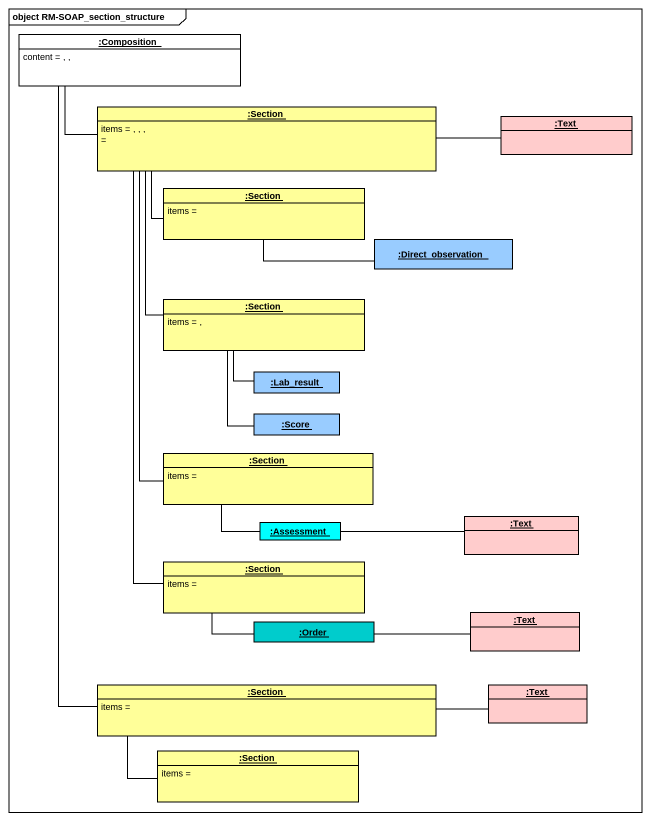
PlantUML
@startuml
mainframe object RM-SOAP_section_structure
hide circle
hide empty members
object ":Composition" as Composition {
  content = , ,
}
object ":Section" as Section #FFFF99 {
  items = , , ,
  ~=
}
object ":Text" as Text #FFCCCC
object ":Section" as Section_2 #FFFF99 {
  items =
}
object ":Direct_observation" as Direct_observation #99CCFF
object ":Section" as Section_3 #FFFF99 {
  items = ,
}
object ":Lab_result" as Lab_result #99CCFF
object ":Score" as Score #99CCFF
object ":Section" as Section_4 #FFFF99 {
  items =
}
object ":Text" as Text_2 #FFCCCC
object ":Assessment" as Assessment #00FFFF
object ":Section" as Section_5 #FFFF99 {
  items =
}
object ":Order" as Order #00CCCC
object ":Text" as Text_3 #FFCCCC
object ":Section" as Section_6 #FFFF99 {
  items =
}
object ":Text" as Text_4 #FFCCCC
object ":Section" as Section_7 #FFFF99 {
  items =
}
Composition -right- Section
Composition -- Section_6
Section -right- Text
Section -- Section_2
Section -- Section_3
Section -- Section_4
Section -- Section_5
Section_2 -right- Direct_observation
Section_3 -- Lab_result
Section_3 -- Score
Section_4 -- Assessment
Assessment -right- Text_2
Section_5 -- Order
Order -right- Text_3
Section_6 -right- Text_4
Section_6 -- Section_7
@enduml
